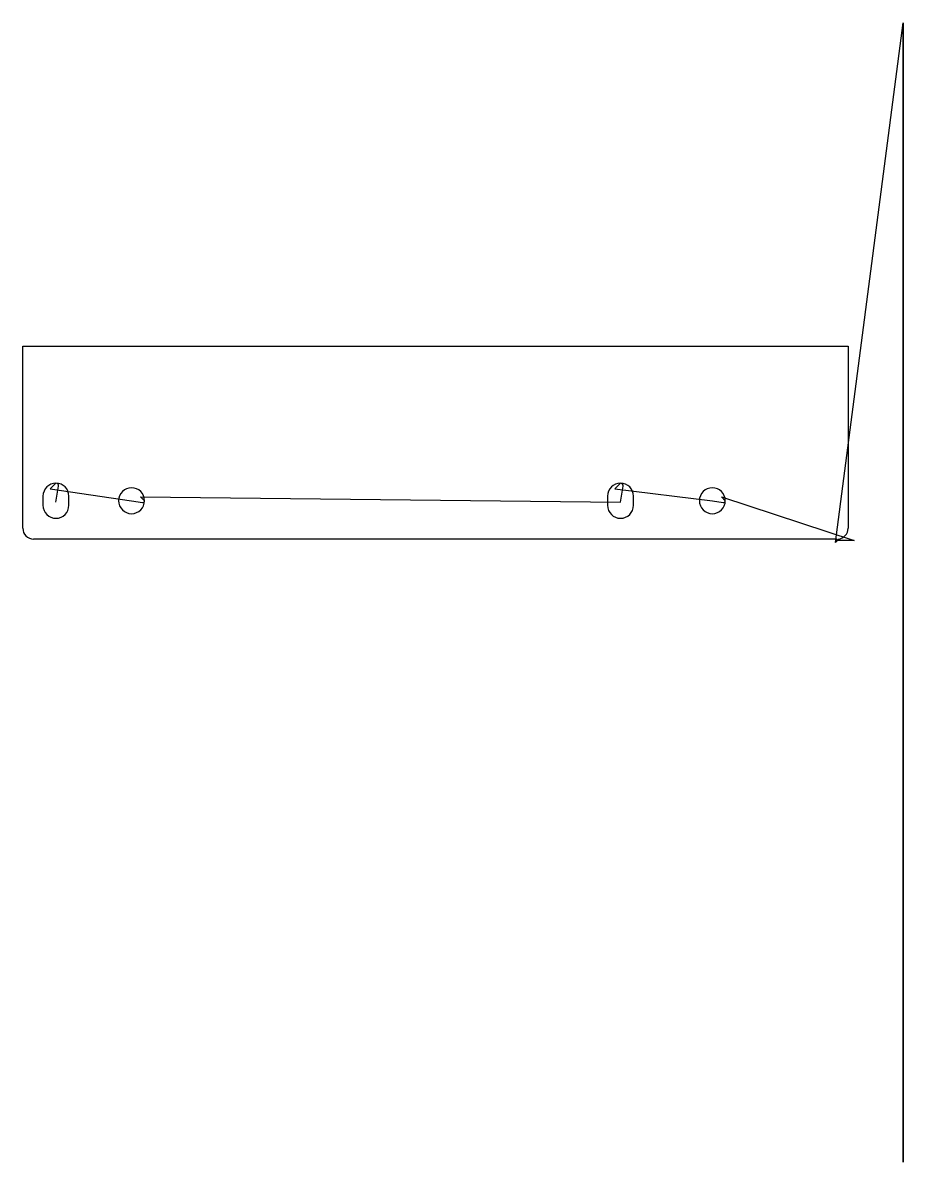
# Model space of a CAD drawing. Header units: metres. Extents: x 18 to 1648, y 0 to 2109.
import ezdxf

# ---------------------------------------------------------------- set-up
doc = ezdxf.new("R2010")
doc.units = ezdxf.units.M

msp = doc.modelspace()

# ---------------------------------------------------------------- linework, layer by layer
at = {"layer": 'TOOL_0'}
for p, q in [((1522.604, 1146.86), (1647.853, 2109.06)), ((1647.853, 2109.06), (1647.853, 2108.06)), ((1647.853, -0.003), (1647.853, 2109.06)), ((1647.853, 2109.06), (1647.853, 2108.06)), ((1647.853, 2108.06), (1647.853, -0.003)), ((1647.853, 2108.06), (1647.853, 334.046)), ((18.174, 1173.421), (18.174, 1510.421)), ((18.174, 1510.421), (1545.974, 1510.421)), ((1545.974, 1510.421), (1545.974, 1173.421)), ((79.576, 1256.923), (68.969, 1246.316)), ((68.969, 1246.316), (219.575, 1224.423)), ((79.576, 1221.924), (84.506, 1251.09)), ((1124.575, 1256.922), (1113.968, 1246.315)), ((1113.968, 1246.315), (1294.574, 1224.422)), ((1124.575, 1221.923), (1129.505, 1251.089)), ((55.576, 1232.923), (55.576, 1215.923)), ((103.576, 1215.923), (103.576, 1232.923)), ((219.575, 1224.423), (239.575, 1221.042)), ((243.575, 1224.423), (236.302, 1231.696)), ((236.302, 1231.696), (1124.575, 1221.923)), ((1100.575, 1232.922), (1100.575, 1215.922)), ((1148.575, 1215.922), (1148.575, 1232.922)), ((1294.574, 1224.422), (1314.574, 1221.041)), ((1318.574, 1224.422), (1311.301, 1231.695)), ((1311.301, 1231.695), (1557.141, 1150.85)), ((1524.474, 1153.421), (38.174, 1153.421)), ((1526.022, 1150.849), (1522.604, 1146.86)), ((1526.023, 1150.85), (1524.474, 1153.421)), ((1527.473, 1153.477), (1526.022, 1150.849)), ((1557.141, 1150.85), (1526.023, 1150.85)), ((1647.853, 334.046), (1647.853, 333.046))]:
    msp.add_line(p, q, dxfattribs=at)
for centre, radius, start, end in [((79.576, 1232.923), 24, 90, 180), ((79.576, 1251.923), 5, 350.409571, 90), ((79.576, 1232.923), 24, 0, 90), ((219.575, 1224.423), 24, 0, 180), ((1124.575, 1232.922), 24, 90, 180), ((1124.575, 1251.922), 5, 350.409571, 90), ((1124.575, 1232.922), 24, 0, 90), ((1294.574, 1224.422), 24, 0, 180), ((219.575, 1224.423), 24, 180, 0), ((240.146, 1224.423), 3.429, 260.41406, 0), ((1294.574, 1224.422), 24, 180, 0), ((1315.145, 1224.422), 3.429, 260.41406, 0), ((79.576, 1215.923), 24, 180, 0), ((1124.575, 1215.922), 24, 180, 0), ((38.174, 1173.421), 20, 180, 270), ((1525.974, 1173.421), 20, 274.298295, 0)]:
    msp.add_arc(centre, radius, start, end, dxfattribs=at)

doc.saveas('drawing.dxf')
